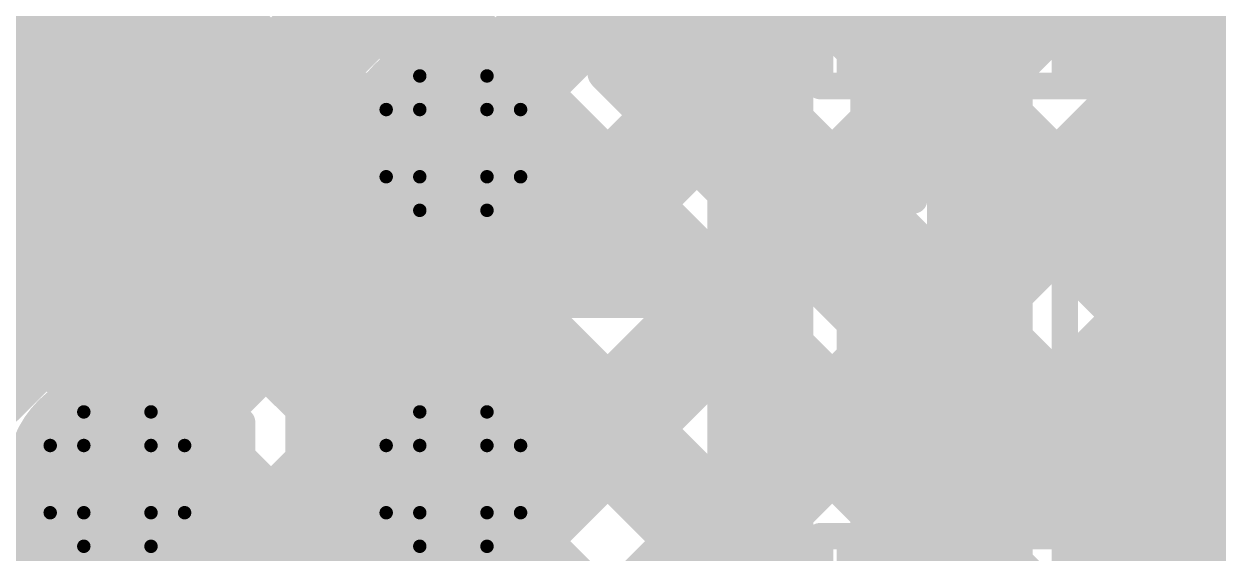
# Model space of a CAD drawing. Header units: millimetres. Extents: x 13 to 259, y -2 to 326.
# Drawn here: x 136.952 to 141.466, y 111.536 to 113.537 of the extents above; entities that cross this region are included whole.
import ezdxf

# ---------------------------------------------------------------- set-up
doc = ezdxf.new("R2010")
doc.units = ezdxf.units.MM
for name, color, linetype in [('BottomLayer', 5, 'Continuous'), ('ConnectLayer', 7, 'Continuous'), ('DrillDrawing', 1, 'Continuous'), ('Mechanical14', 56, 'Continuous'), ('Mechanical8', 56, 'Continuous'), ('MidLayer1', 16, 'Continuous'), ('MidLayer2', 76, 'Continuous'), ('MidLayer3', 90, 'Continuous'), ('MidLayer4', 156, 'Continuous'), ('MidLayer5', 130, 'Continuous'), ('MidLayer6', 216, 'Continuous'), ('MultiLayer', 9, 'Continuous'), ('TopLayer', 1, 'Continuous'), ('TopPaste', 8, 'Continuous'), ('TopSolder', 216, 'Continuous')]:
    doc.layers.add(name, color=color, linetype=linetype)

# ---------------------------------------------------------------- blocks, each defined once
blk = doc.blocks.new('SAMTEC_ASP_127797_01_185')
at = {"layer": 'Mechanical14', "const_width": 0.1}
for points in [[(-11.1252, 5.7404), (-11.7348, 5.7404)], [(-11.1252, 5.7404), (-11.7348, 5.7404)], [(-11.1252, 5.5994), (-11.1252, 5.7404)], [(-9.8552, 5.7404), (-10.4648, 5.7404)], [(-9.8552, 5.7404), (-10.4648, 5.7404)], [(-10.4648, 5.5994), (-10.4648, 5.7404)], [(-9.8552, 5.5994), (-9.8552, 5.7404)], [(-11.0109, 5.5994), (-11.1252, 5.5994)], [(-11.0109, 5.2438), (-11.0109, 5.5994)], [(-10.4648, 5.5994), (-10.5791, 5.5994)], [(-10.5791, 5.2438), (-10.5791, 5.5994)], [(-9.7409, 5.5994), (-9.8552, 5.5994)], [(-9.7409, 5.2438), (-9.7409, 5.5994)], [(-9.1948, 5.5994), (-9.3091, 5.5994)], [(-9.3091, 5.2438), (-9.3091, 5.5994)], [(-11.0109, 5.4864), (-11.8491, 5.4864)], [(-11.0109, 5.4864), (-11.8491, 5.4864)], [(-9.7409, 5.4864), (-10.5791, 5.4864)], [(-9.7409, 5.4864), (-10.5791, 5.4864)], [(-8.4709, 5.4864), (-9.3091, 5.4864)], [(-8.4709, 5.4864), (-9.3091, 5.4864)], [(-10.5791, 5.2438), (-11.0109, 5.2438)], [(-9.3091, 5.2438), (-9.7409, 5.2438)], [(-10.5791, 4.9162), (-11.0109, 4.9162)], [(-11.0109, 4.5606), (-11.0109, 4.9162)], [(-10.5791, 4.5606), (-10.5791, 4.9162)], [(-9.7409, 4.5606), (-9.7409, 4.9162)], [(-9.3091, 4.9162), (-9.7409, 4.9162)], [(-9.3091, 4.5606), (-9.3091, 4.9162)], [(-11.0109, 4.6736), (-11.8491, 4.6736)], [(-9.7409, 4.6736), (-10.5791, 4.6736)], [(-8.4709, 4.6736), (-9.3091, 4.6736)], [(-11.1252, 4.4196), (-11.1252, 4.5606)], [(-11.0109, 4.5606), (-11.1252, 4.5606)], [(-10.4648, 4.5606), (-10.5791, 4.5606)], [(-10.4648, 4.4196), (-10.4648, 4.5606)], [(-9.8552, 4.4196), (-9.8552, 4.5606)], [(-9.7409, 4.5606), (-9.8552, 4.5606)], [(-9.1948, 4.5606), (-9.3091, 4.5606)], [(-11.1252, 4.4196), (-11.7348, 4.4196)], [(-9.8552, 4.4196), (-10.4648, 4.4196)], [(-11.1252, 3.2004), (-11.7348, 3.2004)], [(-11.1252, 3.0594), (-11.1252, 3.2004)], [(-9.8552, 3.2004), (-10.4648, 3.2004)], [(-10.4648, 3.0594), (-10.4648, 3.2004)], [(-9.8552, 3.0594), (-9.8552, 3.2004)], [(-11.0109, 3.0594), (-11.1252, 3.0594)], [(-11.0109, 2.7038), (-11.0109, 3.0594)], [(-10.4648, 3.0594), (-10.5791, 3.0594)], [(-10.5791, 2.7038), (-10.5791, 3.0594)], [(-9.7409, 3.0594), (-9.8552, 3.0594)], [(-9.7409, 2.7038), (-9.7409, 3.0594)], [(-9.1948, 3.0594), (-9.3091, 3.0594)], [(-9.3091, 2.7038), (-9.3091, 3.0594)], [(-11.0109, 2.9464), (-11.8491, 2.9464)], [(-9.7409, 2.9464), (-10.5791, 2.9464)], [(-8.4709, 2.9464), (-9.3091, 2.9464)], [(-10.5791, 2.7038), (-11.0109, 2.7038)], [(-9.3091, 2.7038), (-9.7409, 2.7038)], [(-10.5791, 2.3762), (-11.0109, 2.3762)], [(-11.0109, 2.0206), (-11.0109, 2.3762)], [(-10.5807, 2.0206), (-10.5807, 2.3762)], [(-9.3091, 2.3762), (-9.7409, 2.3762)], [(-9.7409, 2.0206), (-9.7409, 2.3762)], [(-9.3091, 2.0206), (-9.3091, 2.3762)], [(-11.0109, 2.1336), (-11.8491, 2.1336)], [(-9.7409, 2.1336), (-10.5791, 2.1336)], [(-8.4709, 2.1336), (-9.3091, 2.1336)], [(-11.0109, 2.0206), (-11.1252, 2.0206)], [(-11.1252, 1.8796), (-11.1252, 2.0206)], [(-10.4648, 2.0206), (-10.5791, 2.0206)], [(-10.4648, 1.8796), (-10.4648, 2.0206)], [(-9.7409, 2.0206), (-9.8552, 2.0206)], [(-9.8552, 1.8796), (-9.8552, 2.0206)], [(-9.1948, 2.0206), (-9.3091, 2.0206)], [(-11.1252, 1.8796), (-11.7348, 1.8796)], [(-9.8552, 1.8796), (-10.4648, 1.8796)]]:
    blk.add_lwpolyline(points, dxfattribs=at)
at = {"layer": 'Mechanical14', "const_width": 0.05}
for points in [[(-11.1502, 5.7404, 1), (-11.1002, 5.7404, 1)], [(-11.1502, 5.7404, 1), (-11.1002, 5.7404, 1)], [(-11.1502, 5.7404, 1), (-11.1002, 5.7404, 1)], [(-10.4898, 5.7404, 1), (-10.4398, 5.7404, 1)], [(-10.4898, 5.7404, 1), (-10.4398, 5.7404, 1)], [(-10.4898, 5.7404, 1), (-10.4398, 5.7404, 1)], [(-9.8802, 5.7404, 1), (-9.8302, 5.7404, 1)], [(-9.8802, 5.7404, 1), (-9.8302, 5.7404, 1)], [(-9.8802, 5.7404, 1), (-9.8302, 5.7404, 1)], [(-11.1502, 5.5994, 1), (-11.1002, 5.5994, 1)], [(-11.1502, 5.5994, 1), (-11.1002, 5.5994, 1)], [(-11.0359, 5.5994, 1), (-10.9859, 5.5994, 1)], [(-11.0359, 5.5994, 1), (-10.9859, 5.5994, 1)], [(-10.6041, 5.5994, 1), (-10.5541, 5.5994, 1)], [(-10.6041, 5.5994, 1), (-10.5541, 5.5994, 1)], [(-10.4898, 5.5994, 1), (-10.4398, 5.5994, 1)], [(-10.4898, 5.5994, 1), (-10.4398, 5.5994, 1)], [(-9.8802, 5.5994, 1), (-9.8302, 5.5994, 1)], [(-9.8802, 5.5994, 1), (-9.8302, 5.5994, 1)], [(-9.7659, 5.5994, 1), (-9.7159, 5.5994, 1)], [(-9.7659, 5.5994, 1), (-9.7159, 5.5994, 1)], [(-9.3341, 5.5994, 1), (-9.2841, 5.5994, 1)], [(-9.3341, 5.5994, 1), (-9.2841, 5.5994, 1)], [(-11.0359, 5.4864, 1), (-10.9859, 5.4864, 1)], [(-11.0359, 5.4864, 1), (-10.9859, 5.4864, 1)], [(-10.6041, 5.4864, 1), (-10.5541, 5.4864, 1)], [(-10.6041, 5.4864, 1), (-10.5541, 5.4864, 1)], [(-9.7659, 5.4864, 1), (-9.7159, 5.4864, 1)], [(-9.7659, 5.4864, 1), (-9.7159, 5.4864, 1)], [(-9.3341, 5.4864, 1), (-9.2841, 5.4864, 1)], [(-9.3341, 5.4864, 1), (-9.2841, 5.4864, 1)], [(-11.0359, 5.2438, 1), (-10.9859, 5.2438, 1)], [(-11.0359, 5.2438, 1), (-10.9859, 5.2438, 1)], [(-10.6041, 5.2438, 1), (-10.5541, 5.2438, 1)], [(-10.6041, 5.2438, 1), (-10.5541, 5.2438, 1)], [(-9.7659, 5.2438, 1), (-9.7159, 5.2438, 1)], [(-9.7659, 5.2438, 1), (-9.7159, 5.2438, 1)], [(-9.3341, 5.2438, 1), (-9.2841, 5.2438, 1)], [(-9.3341, 5.2438, 1), (-9.2841, 5.2438, 1)], [(-11.0359, 4.9162, 1), (-10.9859, 4.9162, 1)], [(-11.0359, 4.9162, 1), (-10.9859, 4.9162, 1)], [(-10.6041, 4.9162, 1), (-10.5541, 4.9162, 1)], [(-10.6041, 4.9162, 1), (-10.5541, 4.9162, 1)], [(-9.7659, 4.9162, 1), (-9.7159, 4.9162, 1)], [(-9.7659, 4.9162, 1), (-9.7159, 4.9162, 1)], [(-9.3341, 4.9162, 1), (-9.2841, 4.9162, 1)], [(-9.3341, 4.9162, 1), (-9.2841, 4.9162, 1)], [(-11.0359, 4.6736, 1), (-10.9859, 4.6736, 1)], [(-10.6041, 4.6736, 1), (-10.5541, 4.6736, 1)], [(-9.7659, 4.6736, 1), (-9.7159, 4.6736, 1)], [(-9.3341, 4.6736, 1), (-9.2841, 4.6736, 1)], [(-11.1502, 4.5606, 1), (-11.1002, 4.5606, 1)], [(-11.1502, 4.5606, 1), (-11.1002, 4.5606, 1)], [(-11.0359, 4.5606, 1), (-10.9859, 4.5606, 1)], [(-11.0359, 4.5606, 1), (-10.9859, 4.5606, 1)], [(-10.6041, 4.5606, 1), (-10.5541, 4.5606, 1)], [(-10.6041, 4.5606, 1), (-10.5541, 4.5606, 1)], [(-10.4898, 4.5606, 1), (-10.4398, 4.5606, 1)], [(-10.4898, 4.5606, 1), (-10.4398, 4.5606, 1)], [(-9.8802, 4.5606, 1), (-9.8302, 4.5606, 1)], [(-9.8802, 4.5606, 1), (-9.8302, 4.5606, 1)], [(-9.7659, 4.5606, 1), (-9.7159, 4.5606, 1)], [(-9.7659, 4.5606, 1), (-9.7159, 4.5606, 1)], [(-9.3341, 4.5606, 1), (-9.2841, 4.5606, 1)], [(-9.3341, 4.5606, 1), (-9.2841, 4.5606, 1)], [(-11.1502, 4.4196, 1), (-11.1002, 4.4196, 1)], [(-11.1502, 4.4196, 1), (-11.1002, 4.4196, 1)], [(-10.4898, 4.4196, 1), (-10.4398, 4.4196, 1)], [(-10.4898, 4.4196, 1), (-10.4398, 4.4196, 1)], [(-9.8802, 4.4196, 1), (-9.8302, 4.4196, 1)], [(-9.8802, 4.4196, 1), (-9.8302, 4.4196, 1)], [(-11.1502, 3.2004, 1), (-11.1002, 3.2004, 1)], [(-11.1502, 3.2004, 1), (-11.1002, 3.2004, 1)], [(-10.4898, 3.2004, 1), (-10.4398, 3.2004, 1)], [(-10.4898, 3.2004, 1), (-10.4398, 3.2004, 1)], [(-9.8802, 3.2004, 1), (-9.8302, 3.2004, 1)], [(-9.8802, 3.2004, 1), (-9.8302, 3.2004, 1)], [(-11.1502, 3.0594, 1), (-11.1002, 3.0594, 1)], [(-11.1502, 3.0594, 1), (-11.1002, 3.0594, 1)], [(-11.0359, 3.0594, 1), (-10.9859, 3.0594, 1)], [(-11.0359, 3.0594, 1), (-10.9859, 3.0594, 1)], [(-10.6041, 3.0594, 1), (-10.5541, 3.0594, 1)], [(-10.6041, 3.0594, 1), (-10.5541, 3.0594, 1)], [(-10.4898, 3.0594, 1), (-10.4398, 3.0594, 1)], [(-10.4898, 3.0594, 1), (-10.4398, 3.0594, 1)], [(-9.8802, 3.0594, 1), (-9.8302, 3.0594, 1)], [(-9.8802, 3.0594, 1), (-9.8302, 3.0594, 1)], [(-9.7659, 3.0594, 1), (-9.7159, 3.0594, 1)], [(-9.7659, 3.0594, 1), (-9.7159, 3.0594, 1)], [(-9.3341, 3.0594, 1), (-9.2841, 3.0594, 1)], [(-9.3341, 3.0594, 1), (-9.2841, 3.0594, 1)], [(-11.0359, 2.9464, 1), (-10.9859, 2.9464, 1)], [(-10.6041, 2.9464, 1), (-10.5541, 2.9464, 1)], [(-9.7659, 2.9464, 1), (-9.7159, 2.9464, 1)], [(-9.3341, 2.9464, 1), (-9.2841, 2.9464, 1)], [(-11.0359, 2.7038, 1), (-10.9859, 2.7038, 1)], [(-11.0359, 2.7038, 1), (-10.9859, 2.7038, 1)], [(-10.6041, 2.7038, 1), (-10.5541, 2.7038, 1)], [(-10.6041, 2.7038, 1), (-10.5541, 2.7038, 1)], [(-9.7659, 2.7038, 1), (-9.7159, 2.7038, 1)], [(-9.7659, 2.7038, 1), (-9.7159, 2.7038, 1)], [(-9.3341, 2.7038, 1), (-9.2841, 2.7038, 1)], [(-9.3341, 2.7038, 1), (-9.2841, 2.7038, 1)], [(-11.0359, 2.3762, 1), (-10.9859, 2.3762, 1)], [(-11.0359, 2.3762, 1), (-10.9859, 2.3762, 1)], [(-10.6057, 2.3762, 1), (-10.5557, 2.3762, 1)], [(-10.6041, 2.3762, 1), (-10.5541, 2.3762, 1)], [(-9.7659, 2.3762, 1), (-9.7159, 2.3762, 1)], [(-9.7659, 2.3762, 1), (-9.7159, 2.3762, 1)], [(-9.3341, 2.3762, 1), (-9.2841, 2.3762, 1)], [(-9.3341, 2.3762, 1), (-9.2841, 2.3762, 1)], [(-11.0359, 2.1336, 1), (-10.9859, 2.1336, 1)], [(-10.6041, 2.1336, 1), (-10.5541, 2.1336, 1)], [(-9.7659, 2.1336, 1), (-9.7159, 2.1336, 1)], [(-9.3341, 2.1336, 1), (-9.2841, 2.1336, 1)], [(-11.1502, 2.0206, 1), (-11.1002, 2.0206, 1)], [(-11.1502, 2.0206, 1), (-11.1002, 2.0206, 1)], [(-11.0359, 2.0206, 1), (-10.9859, 2.0206, 1)], [(-11.0359, 2.0206, 1), (-10.9859, 2.0206, 1)], [(-10.6057, 2.0206, 1), (-10.5557, 2.0206, 1)], [(-10.6041, 2.0206, 1), (-10.5541, 2.0206, 1)], [(-10.4898, 2.0206, 1), (-10.4398, 2.0206, 1)], [(-10.4898, 2.0206, 1), (-10.4398, 2.0206, 1)], [(-9.8802, 2.0206, 1), (-9.8302, 2.0206, 1)], [(-9.8802, 2.0206, 1), (-9.8302, 2.0206, 1)], [(-9.7659, 2.0206, 1), (-9.7159, 2.0206, 1)], [(-9.7659, 2.0206, 1), (-9.7159, 2.0206, 1)], [(-9.3341, 2.0206, 1), (-9.2841, 2.0206, 1)], [(-9.3341, 2.0206, 1), (-9.2841, 2.0206, 1)], [(-11.1502, 1.8796, 1), (-11.1002, 1.8796, 1)], [(-11.1502, 1.8796, 1), (-11.1002, 1.8796, 1)], [(-10.4898, 1.8796, 1), (-10.4398, 1.8796, 1)], [(-10.4898, 1.8796, 1), (-10.4398, 1.8796, 1)], [(-9.8802, 1.8796, 1), (-9.8302, 1.8796, 1)], [(-9.8802, 1.8796, 1), (-9.8302, 1.8796, 1)]]:
    blk.add_lwpolyline(points, format="xyb", close=True, dxfattribs=at)
at = {"layer": 'Mechanical8', "const_width": 0.1}
for points in [[(-10.795, 3.175), (-10.795, 4.175)], [(-9.525, 3.175), (-9.525, 4.175)], [(-11.065, 3.175), (-12.065, 3.175)], [(-10.795, 3.175), (-11.795, 3.175)], [(-10.795, 2.175), (-10.795, 3.175)], [(-9.795, 3.175), (-10.795, 3.175)], [(-9.525, 3.175), (-10.525, 3.175)], [(-9.525, 2.175), (-9.525, 3.175)], [(-8.525, 3.175), (-9.525, 3.175)], [(-8.255, 3.175), (-9.255, 3.175)], [(-10.795, 1.905), (-10.795, 2.905)], [(-9.525, 1.905), (-9.525, 2.905)], [(-11.065, 1.905), (-12.065, 1.905)], [(-10.795, 1.905), (-11.795, 1.905)], [(-10.795, 0.905), (-10.795, 1.905)], [(-9.795, 1.905), (-10.795, 1.905)], [(-9.525, 1.905), (-10.525, 1.905)], [(-9.525, 0.905), (-9.525, 1.905)], [(-8.525, 1.905), (-9.525, 1.905)], [(-8.255, 1.905), (-9.255, 1.905)]]:
    blk.add_lwpolyline(points, dxfattribs=at)
at = {"layer": 'Mechanical8', "const_width": 0.05}
for points in [[(-10.82, 4.175, 1), (-10.77, 4.175, 1)], [(-9.55, 4.175, 1), (-9.5, 4.175, 1)], [(-11.09, 3.175, 1), (-11.04, 3.175, 1)], [(-10.82, 3.175, 1), (-10.77, 3.175, 1)], [(-10.82, 3.175, 1), (-10.77, 3.175, 1)], [(-10.82, 3.175, 1), (-10.77, 3.175, 1)], [(-10.82, 3.175, 1), (-10.77, 3.175, 1)], [(-10.55, 3.175, 1), (-10.5, 3.175, 1)], [(-9.82, 3.175, 1), (-9.77, 3.175, 1)], [(-9.55, 3.175, 1), (-9.5, 3.175, 1)], [(-9.55, 3.175, 1), (-9.5, 3.175, 1)], [(-9.55, 3.175, 1), (-9.5, 3.175, 1)], [(-9.55, 3.175, 1), (-9.5, 3.175, 1)], [(-9.28, 3.175, 1), (-9.23, 3.175, 1)], [(-10.82, 2.905, 1), (-10.77, 2.905, 1)], [(-9.55, 2.905, 1), (-9.5, 2.905, 1)], [(-10.82, 2.175, 1), (-10.77, 2.175, 1)], [(-9.55, 2.175, 1), (-9.5, 2.175, 1)], [(-11.09, 1.905, 1), (-11.04, 1.905, 1)], [(-10.82, 1.905, 1), (-10.77, 1.905, 1)], [(-10.82, 1.905, 1), (-10.77, 1.905, 1)], [(-10.82, 1.905, 1), (-10.77, 1.905, 1)], [(-10.82, 1.905, 1), (-10.77, 1.905, 1)], [(-10.55, 1.905, 1), (-10.5, 1.905, 1)], [(-9.82, 1.905, 1), (-9.77, 1.905, 1)], [(-9.55, 1.905, 1), (-9.5, 1.905, 1)], [(-9.55, 1.905, 1), (-9.5, 1.905, 1)], [(-9.55, 1.905, 1), (-9.5, 1.905, 1)], [(-9.55, 1.905, 1), (-9.5, 1.905, 1)], [(-9.28, 1.905, 1), (-9.23, 1.905, 1)]]:
    blk.add_lwpolyline(points, format="xyb", close=True, dxfattribs=at)
at = {"layer": 'TopLayer', "const_width": 0.32}
for points in [[(-10.955, 3.175, 1), (-10.635, 3.175, 1)], [(-9.685, 3.175, 1), (-9.365, 3.175, 1)], [(-10.955, 1.905, 1), (-10.635, 1.905, 1)], [(-9.685, 1.905, 1), (-9.365, 1.905, 1)]]:
    blk.add_lwpolyline(points, format="xyb", close=True, dxfattribs=at)
at = {"layer": 'TopPaste', "const_width": 0.32}
for points in [[(-10.955, 3.175, 1), (-10.635, 3.175, 1)], [(-9.685, 3.175, 1), (-9.365, 3.175, 1)], [(-10.955, 1.905, 1), (-10.635, 1.905, 1)], [(-9.685, 1.905, 1), (-9.365, 1.905, 1)]]:
    blk.add_lwpolyline(points, format="xyb", close=True, dxfattribs=at)
at = {"layer": 'TopSolder', "const_width": 0.4216}
for points in [[(-11.0058, 3.175, 1), (-10.5842, 3.175, 1)], [(-9.7358, 3.175, 1), (-9.3142, 3.175, 1)], [(-11.0058, 1.905, 1), (-10.5842, 1.905, 1)], [(-9.7358, 1.905, 1), (-9.3142, 1.905, 1)]]:
    blk.add_lwpolyline(points, format="xyb", close=True, dxfattribs=at)

msp = doc.modelspace()

# ---------------------------------------------------------------- linework, layer by layer
at = {"layer": 'BottomLayer', "const_width": 0.25}
for points in [[(138.4501, 113.0857, 1), (138.7, 113.0857, 1)], [(137.1801, 111.8157, 1), (137.43, 111.8157, 1)], [(138.4501, 111.8157, 1), (138.7, 111.8157, 1)]]:
    msp.add_lwpolyline(points, format="xyb", close=True, dxfattribs=at)
at = {"layer": 'ConnectLayer', "const_width": 0.4}
for points in [[(141.26, 108.773), (141.26, 119.3614)], [(139.0609, 110.2109), (147.0875, 118.2375)], [(139.0609, 110.2109), (147.0875, 118.2375)], [(133.8952, 108.4393), (143.3215, 117.8657)], [(133.8952, 108.4393), (143.3215, 117.8657)], [(137.8697, 110.7168), (144.4969, 117.344)], [(137.8697, 110.7168), (144.4969, 117.344)], [(137.4273, 111.1229), (143.5672, 117.2629)], [(137.4273, 111.1229), (143.5672, 117.2629)], [(138.978, 110.9766), (145.2806, 117.2792)], [(138.978, 110.9766), (145.2806, 117.2792)], [(139.141, 109.4425), (146.8991, 117.2006)], [(139.141, 109.4425), (146.8991, 117.2006)], [(134.0477, 115.4191), (138.3685, 111.0984)], [(134.0477, 115.4191), (138.3685, 111.0984)], [(134.0477, 115.4191), (138.3685, 111.0984)], [(139.1307, 115.4273), (147.702, 106.856)], [(139.1307, 115.4273), (147.702, 106.856)], [(134.0348, 108.579), (140.8227, 115.3669)], [(137.4273, 111.1229), (141.6712, 115.3669)], [(137.8697, 110.7168), (142.5198, 115.3669)], [(138.978, 110.9766), (143.3683, 115.3669)], [(139.0609, 110.2109), (144.2168, 115.3669)], [(139.141, 109.4425), (145.0654, 115.3669)], [(139.1911, 115.3669), (146.51, 108.0479)], [(134.4587, 115.2257), (137.6, 112.0843)], [(140.565, 109.2444), (140.565, 114.975)], [(135.9993, 114.8164), (138.2824, 112.5334)], [(139.735, 109.2444), (139.735, 114.8031)], [(135.6281, 114.6872), (147.0846, 103.2307)], [(135.6281, 114.6872), (147.0846, 103.2307)], [(135.6281, 114.6872), (146.51, 103.8053)], [(139.1143, 114.5952), (147.6491, 106.0604)], [(139.1143, 114.5952), (147.6491, 106.0604)], [(139.1143, 114.5952), (146.51, 107.1994)], [(134.0424, 114.5758), (137.5252, 111.0931)], [(134.0424, 114.5758), (137.5252, 111.0931)], [(134.0424, 114.5758), (137.5252, 111.0931)], [(138.1358, 112.68), (139.735, 114.2792)], [(137.8592, 114.1532), (147.8196, 104.1928)], [(137.8592, 114.1532), (147.8196, 104.1928)], [(137.8592, 114.1532), (146.51, 105.5024)], [(137.8592, 114.1532), (139.735, 112.2774)], [(140.565, 113.4122), (141.26, 114.1072)], [(135.4202, 114.0466), (137.6, 111.8668)], [(140.565, 113.9929), (141.26, 113.2979)], [(138.9559, 113.9051), (148.3526, 104.5083)], [(138.9559, 113.9051), (148.3526, 104.5083)], [(138.9559, 113.9051), (146.51, 106.3509)], [(138.9559, 113.9051), (139.735, 113.1259)], [(134.001, 110.2422), (137.6085, 113.8497)], [(134.001, 110.2422), (137.6085, 113.8497)], [(134.001, 110.2422), (137.6085, 113.8497)], [(137.2873, 113.5285), (137.6085, 113.8497)], [(132.7884, 108.1811), (138.3997, 113.7924)], [(132.7884, 108.1811), (138.3997, 113.7924)], [(133.7623, 109.155), (138.3997, 113.7924)], [(137.7115, 113.1042), (138.3997, 113.7924)], [(137.3918, 113.7721), (147.3968, 103.767)], [(137.3918, 113.7721), (147.3968, 103.767)], [(137.3918, 113.7721), (146.51, 104.6538)], [(137.3918, 113.7721), (139.735, 111.4288)], [(138.4, 112.0957), (139.735, 113.4307)], [(140.565, 112.5636), (141.26, 113.2586)], [(140.565, 113.1444), (141.26, 112.4494)], [(138.4, 111.2472), (139.735, 112.5822)], [(136.69, 112.0827), (137.1458, 112.5385)], [(140.565, 111.7151), (141.26, 112.4101)], [(140.565, 112.2959), (141.26, 111.6009)], [(138.4, 111.1092), (138.4, 112.25)], [(136.69, 111.2342), (137.5701, 112.1143)], [(137.6, 111.0567), (137.6, 112.0843)], [(136.69, 111.9282), (137.5252, 111.0931)], [(138.4, 111.9153), (139.735, 110.5803)], [(138.978, 110.9766), (139.735, 111.7336)], [(140.565, 110.8666), (141.26, 111.5616)], [(140.565, 111.4474), (141.26, 110.7524)]]:
    msp.add_lwpolyline(points, dxfattribs=at)
at = {"layer": 'ConnectLayer', "const_width": 0.2}
for points in [[(137.1873, 113.5285, 1), (137.3873, 113.5285, 1)], [(139.635, 113.4307, 1), (139.835, 113.4307, 1)], [(140.465, 113.4122, 1), (140.665, 113.4122, 1)], [(141.16, 113.2979, 1), (141.36, 113.2979, 1)], [(141.16, 113.2586, 1), (141.36, 113.2586, 1)], [(139.635, 113.1259, 1), (139.835, 113.1259, 1)], [(140.465, 113.1444, 1), (140.665, 113.1444, 1)], [(137.6115, 113.1042, 1), (137.8115, 113.1042, 1)], [(138.0358, 112.68, 1), (138.2358, 112.68, 1)], [(139.635, 112.5822, 1), (139.835, 112.5822, 1)], [(140.465, 112.5636, 1), (140.665, 112.5636, 1)], [(137.0458, 112.5385, 1), (137.2458, 112.5385, 1)], [(138.1824, 112.5334, 1), (138.3824, 112.5334, 1)], [(138.1824, 112.5334, 1), (138.3824, 112.5334, 1)], [(138.1829, 112.5329, 1), (138.3829, 112.5329, 1)], [(141.16, 112.4494, 1), (141.36, 112.4494, 1)], [(141.16, 112.4101, 1), (141.36, 112.4101, 1)], [(140.465, 112.2959, 1), (140.665, 112.2959, 1)], [(138.3, 112.25, 1), (138.5, 112.25, 1)], [(138.3, 112.25, 1), (138.5, 112.25, 1)], [(138.3, 112.25, 1), (138.5, 112.25, 1)], [(139.635, 112.2774, 1), (139.835, 112.2774, 1)], [(137.4701, 112.1143, 1), (137.6701, 112.1143, 1)], [(137.5, 112.0843, 1), (137.7, 112.0843, 1)], [(137.5, 112.0843, 1), (137.7, 112.0843, 1)], [(138.3, 112.0957, 1), (138.5, 112.0957, 1)], [(138.3, 111.9153, 1), (138.5, 111.9153, 1)], [(137.5, 111.8668, 1), (137.7, 111.8668, 1)], [(139.635, 111.7336, 1), (139.835, 111.7336, 1)], [(140.465, 111.7151, 1), (140.665, 111.7151, 1)], [(141.16, 111.6009, 1), (141.36, 111.6009, 1)], [(141.16, 111.5616, 1), (141.36, 111.5616, 1)], [(140.465, 111.4474, 1), (140.665, 111.4474, 1)], [(139.635, 111.4288, 1), (139.835, 111.4288, 1)]]:
    msp.add_lwpolyline(points, format="xyb", close=True, dxfattribs=at)
at = {"layer": 'ConnectLayer', "const_width": 0.4}
for points in [[(138.2824, 112.5334, -0.199374), (138.4, 112.25)], [(138.2829, 112.5329, -0.198912), (138.4, 112.25)]]:
    msp.add_lwpolyline(points, format="xyb", dxfattribs=at)
at = {"layer": 'DrillDrawing', "const_width": 0.0508}
for points in [[(138.448, 113.2127), (138.448, 113.3397)], [(138.448, 113.3397), (138.702, 113.3397)], [(138.702, 113.2127), (138.702, 113.3397)], [(138.321, 112.9587), (138.321, 113.2127)], [(138.321, 113.2127), (138.448, 113.2127)], [(138.702, 113.2127), (138.829, 113.2127)], [(138.829, 112.9587), (138.829, 113.2127)], [(138.321, 112.9587), (138.448, 112.9587)], [(138.448, 112.8317), (138.448, 112.9587)], [(138.702, 112.9587), (138.829, 112.9587)], [(138.702, 112.8317), (138.702, 112.9587)], [(138.448, 112.8317), (138.702, 112.8317)], [(137.178, 111.9427), (137.178, 112.0697)], [(137.178, 112.0697), (137.432, 112.0697)], [(137.432, 111.9427), (137.432, 112.0697)], [(138.448, 111.9427), (138.448, 112.0697)], [(138.448, 112.0697), (138.702, 112.0697)], [(138.702, 111.9427), (138.702, 112.0697)], [(137.051, 111.6887), (137.051, 111.9427)], [(137.051, 111.9427), (137.178, 111.9427)], [(137.432, 111.9427), (137.559, 111.9427)], [(137.559, 111.6887), (137.559, 111.9427)], [(138.321, 111.6887), (138.321, 111.9427)], [(138.321, 111.9427), (138.448, 111.9427)], [(138.702, 111.9427), (138.829, 111.9427)], [(138.829, 111.6887), (138.829, 111.9427)], [(137.051, 111.6887), (137.178, 111.6887)], [(137.178, 111.5617), (137.178, 111.6887)], [(137.432, 111.6887), (137.559, 111.6887)], [(137.432, 111.5617), (137.432, 111.6887)], [(138.321, 111.6887), (138.448, 111.6887)], [(138.448, 111.5617), (138.448, 111.6887)], [(138.702, 111.6887), (138.829, 111.6887)], [(138.702, 111.5617), (138.702, 111.6887)], [(137.178, 111.5617), (137.432, 111.5617)], [(138.448, 111.5617), (138.702, 111.5617)]]:
    msp.add_lwpolyline(points, dxfattribs=at)
at = {"layer": 'DrillDrawing', "const_width": 0.0254}
for points in [[(138.4353, 113.3397, 1), (138.4607, 113.3397, 1)], [(138.4353, 113.3397, 1), (138.4607, 113.3397, 1)], [(138.6893, 113.3397, 1), (138.7147, 113.3397, 1)], [(138.6893, 113.3397, 1), (138.7147, 113.3397, 1)], [(138.3083, 113.2127, 1), (138.3337, 113.2127, 1)], [(138.3083, 113.2127, 1), (138.3337, 113.2127, 1)], [(138.4353, 113.2127, 1), (138.4607, 113.2127, 1)], [(138.4353, 113.2127, 1), (138.4607, 113.2127, 1)], [(138.6893, 113.2127, 1), (138.7147, 113.2127, 1)], [(138.6893, 113.2127, 1), (138.7147, 113.2127, 1)], [(138.8163, 113.2127, 1), (138.8417, 113.2127, 1)], [(138.8163, 113.2127, 1), (138.8417, 113.2127, 1)], [(138.3083, 112.9587, 1), (138.3337, 112.9587, 1)], [(138.3083, 112.9587, 1), (138.3337, 112.9587, 1)], [(138.4353, 112.9587, 1), (138.4607, 112.9587, 1)], [(138.4353, 112.9587, 1), (138.4607, 112.9587, 1)], [(138.6893, 112.9587, 1), (138.7147, 112.9587, 1)], [(138.6893, 112.9587, 1), (138.7147, 112.9587, 1)], [(138.8163, 112.9587, 1), (138.8417, 112.9587, 1)], [(138.8163, 112.9587, 1), (138.8417, 112.9587, 1)], [(138.4353, 112.8317, 1), (138.4607, 112.8317, 1)], [(138.4353, 112.8317, 1), (138.4607, 112.8317, 1)], [(138.6893, 112.8317, 1), (138.7147, 112.8317, 1)], [(138.6893, 112.8317, 1), (138.7147, 112.8317, 1)], [(137.1653, 112.0697, 1), (137.1907, 112.0697, 1)], [(137.1653, 112.0697, 1), (137.1907, 112.0697, 1)], [(137.4193, 112.0697, 1), (137.4447, 112.0697, 1)], [(137.4193, 112.0697, 1), (137.4447, 112.0697, 1)], [(138.4353, 112.0697, 1), (138.4607, 112.0697, 1)], [(138.4353, 112.0697, 1), (138.4607, 112.0697, 1)], [(138.6893, 112.0697, 1), (138.7147, 112.0697, 1)], [(138.6893, 112.0697, 1), (138.7147, 112.0697, 1)], [(137.0383, 111.9427, 1), (137.0637, 111.9427, 1)], [(137.0383, 111.9427, 1), (137.0637, 111.9427, 1)], [(137.1653, 111.9427, 1), (137.1907, 111.9427, 1)], [(137.1653, 111.9427, 1), (137.1907, 111.9427, 1)], [(137.4193, 111.9427, 1), (137.4447, 111.9427, 1)], [(137.4193, 111.9427, 1), (137.4447, 111.9427, 1)], [(137.5463, 111.9427, 1), (137.5717, 111.9427, 1)], [(137.5463, 111.9427, 1), (137.5717, 111.9427, 1)], [(138.3083, 111.9427, 1), (138.3337, 111.9427, 1)], [(138.3083, 111.9427, 1), (138.3337, 111.9427, 1)], [(138.4353, 111.9427, 1), (138.4607, 111.9427, 1)], [(138.4353, 111.9427, 1), (138.4607, 111.9427, 1)], [(138.6893, 111.9427, 1), (138.7147, 111.9427, 1)], [(138.6893, 111.9427, 1), (138.7147, 111.9427, 1)], [(138.8163, 111.9427, 1), (138.8417, 111.9427, 1)], [(138.8163, 111.9427, 1), (138.8417, 111.9427, 1)], [(137.0383, 111.6887, 1), (137.0637, 111.6887, 1)], [(137.0383, 111.6887, 1), (137.0637, 111.6887, 1)], [(137.1653, 111.6887, 1), (137.1907, 111.6887, 1)], [(137.1653, 111.6887, 1), (137.1907, 111.6887, 1)], [(137.4193, 111.6887, 1), (137.4447, 111.6887, 1)], [(137.4193, 111.6887, 1), (137.4447, 111.6887, 1)], [(137.5463, 111.6887, 1), (137.5717, 111.6887, 1)], [(137.5463, 111.6887, 1), (137.5717, 111.6887, 1)], [(138.3083, 111.6887, 1), (138.3337, 111.6887, 1)], [(138.3083, 111.6887, 1), (138.3337, 111.6887, 1)], [(138.4353, 111.6887, 1), (138.4607, 111.6887, 1)], [(138.4353, 111.6887, 1), (138.4607, 111.6887, 1)], [(138.6893, 111.6887, 1), (138.7147, 111.6887, 1)], [(138.6893, 111.6887, 1), (138.7147, 111.6887, 1)], [(138.8163, 111.6887, 1), (138.8417, 111.6887, 1)], [(138.8163, 111.6887, 1), (138.8417, 111.6887, 1)], [(137.1653, 111.5617, 1), (137.1907, 111.5617, 1)], [(137.1653, 111.5617, 1), (137.1907, 111.5617, 1)], [(137.4193, 111.5617, 1), (137.4447, 111.5617, 1)], [(137.4193, 111.5617, 1), (137.4447, 111.5617, 1)], [(138.4353, 111.5617, 1), (138.4607, 111.5617, 1)], [(138.4353, 111.5617, 1), (138.4607, 111.5617, 1)], [(138.6893, 111.5617, 1), (138.7147, 111.5617, 1)], [(138.6893, 111.5617, 1), (138.7147, 111.5617, 1)]]:
    msp.add_lwpolyline(points, format="xyb", close=True, dxfattribs=at)
at = {"layer": 'MidLayer1', "const_width": 0.25}
for points in [[(138.4501, 113.0857, 1), (138.7, 113.0857, 1)], [(137.1801, 111.8157, 1), (137.43, 111.8157, 1)], [(138.4501, 111.8157, 1), (138.7, 111.8157, 1)]]:
    msp.add_lwpolyline(points, format="xyb", close=True, dxfattribs=at)
at = {"layer": 'MidLayer2', "const_width": 0.15}
for points in [[(136.525, 113.575), (138.0602, 112.0399)], [(138.0602, 110.0308), (138.0602, 112.0399)]]:
    msp.add_lwpolyline(points, dxfattribs=at)
at = {"layer": 'MidLayer2'}
for points, const_width in [([(138.4501, 113.0857, 1), (138.7, 113.0857, 1)], 0.25), ([(138.0227, 112.0399, 1), (138.0977, 112.0399, 1)], 0.075), ([(138.0227, 112.0399, 1), (138.0977, 112.0399, 1)], 0.075), ([(137.1801, 111.8157, 1), (137.43, 111.8157, 1)], 0.25), ([(138.4501, 111.8157, 1), (138.7, 111.8157, 1)], 0.25)]:
    msp.add_lwpolyline(points, format="xyb", close=True, dxfattribs=dict(at, const_width=const_width))
at = {"layer": 'MidLayer3'}
for points, const_width in [([(134.6243, 115.6257), (138, 112.25)], 0.12), ([(140.15, 108.825), (140.15, 114.975)], 0.15), ([(138, 105.4043), (138, 112.25)], 0.12)]:
    msp.add_lwpolyline(points, dxfattribs=dict(at, const_width=const_width))
for points, const_width in [([(138.4501, 113.0857, 1), (138.7, 113.0857, 1)], 0.25), ([(137.97, 112.25, 1), (138.03, 112.25, 1)], 0.06), ([(137.97, 112.25, 1), (138.03, 112.25, 1)], 0.06), ([(137.1801, 111.8157, 1), (137.43, 111.8157, 1)], 0.25), ([(138.4501, 111.8157, 1), (138.7, 111.8157, 1)], 0.25)]:
    msp.add_lwpolyline(points, format="xyb", close=True, dxfattribs=dict(at, const_width=const_width))
at = {"layer": 'MidLayer4', "const_width": 0.15}
for points in [[(135.6309, 114.4191), (137.55, 112.5)], [(140.5443, 114.3557), (142.6, 112.3)], [(139.1561, 113.3541), (139.1561, 113.7747)], [(139.1561, 113.3541), (141.11, 111.4001)], [(137.55, 112.5), (139.6, 112.5)], [(139.6, 112.5), (140.82, 111.28)]]:
    msp.add_lwpolyline(points, dxfattribs=at)
at = {"layer": 'MidLayer4'}
for points, const_width in [([(139.1186, 113.3541, 1), (139.1936, 113.3541, 1)], 0.075), ([(139.1186, 113.3541, 1), (139.1936, 113.3541, 1)], 0.075), ([(138.4501, 113.0857, 1), (138.7, 113.0857, 1)], 0.25), ([(137.5125, 112.5, 1), (137.5875, 112.5, 1)], 0.075), ([(137.5125, 112.5, 1), (137.5875, 112.5, 1)], 0.075), ([(139.5625, 112.5, 1), (139.6375, 112.5, 1)], 0.075), ([(139.5625, 112.5, 1), (139.6375, 112.5, 1)], 0.075), ([(137.1801, 111.8157, 1), (137.43, 111.8157, 1)], 0.25), ([(138.4501, 111.8157, 1), (138.7, 111.8157, 1)], 0.25)]:
    msp.add_lwpolyline(points, format="xyb", close=True, dxfattribs=dict(at, const_width=const_width))
at = {"layer": 'MidLayer5', "const_width": 0.25}
for points in [[(138.4501, 113.0857, 1), (138.7, 113.0857, 1)], [(137.1801, 111.8157, 1), (137.43, 111.8157, 1)], [(138.4501, 111.8157, 1), (138.7, 111.8157, 1)]]:
    msp.add_lwpolyline(points, format="xyb", close=True, dxfattribs=at)
at = {"layer": 'MidLayer6', "const_width": 0.25}
for points in [[(138.4501, 113.0857, 1), (138.7, 113.0857, 1)], [(137.1801, 111.8157, 1), (137.43, 111.8157, 1)], [(138.4501, 111.8157, 1), (138.7, 111.8157, 1)]]:
    msp.add_lwpolyline(points, format="xyb", close=True, dxfattribs=at)
at = {"layer": 'MultiLayer', "const_width": 0.25}
for points in [[(138.4501, 113.0857, 1), (138.7, 113.0857, 1)], [(137.1801, 111.8157, 1), (137.43, 111.8157, 1)], [(138.4501, 111.8157, 1), (138.7, 111.8157, 1)]]:
    msp.add_lwpolyline(points, format="xyb", close=True, dxfattribs=at)
at = {"layer": 'TopLayer', "const_width": 0.25}
for points in [[(138.4501, 113.0857, 1), (138.7, 113.0857, 1)], [(137.1801, 111.8157, 1), (137.43, 111.8157, 1)], [(138.4501, 111.8157, 1), (138.7, 111.8157, 1)]]:
    msp.add_lwpolyline(points, format="xyb", close=True, dxfattribs=at)

# ---------------------------------------------------------------- block references
at = {"rotation": 270}
msp.add_blockref('SAMTEC_ASP_127797_01_185', (135.4, 102.2907), dxfattribs=at)

doc.saveas('drawing.dxf')
